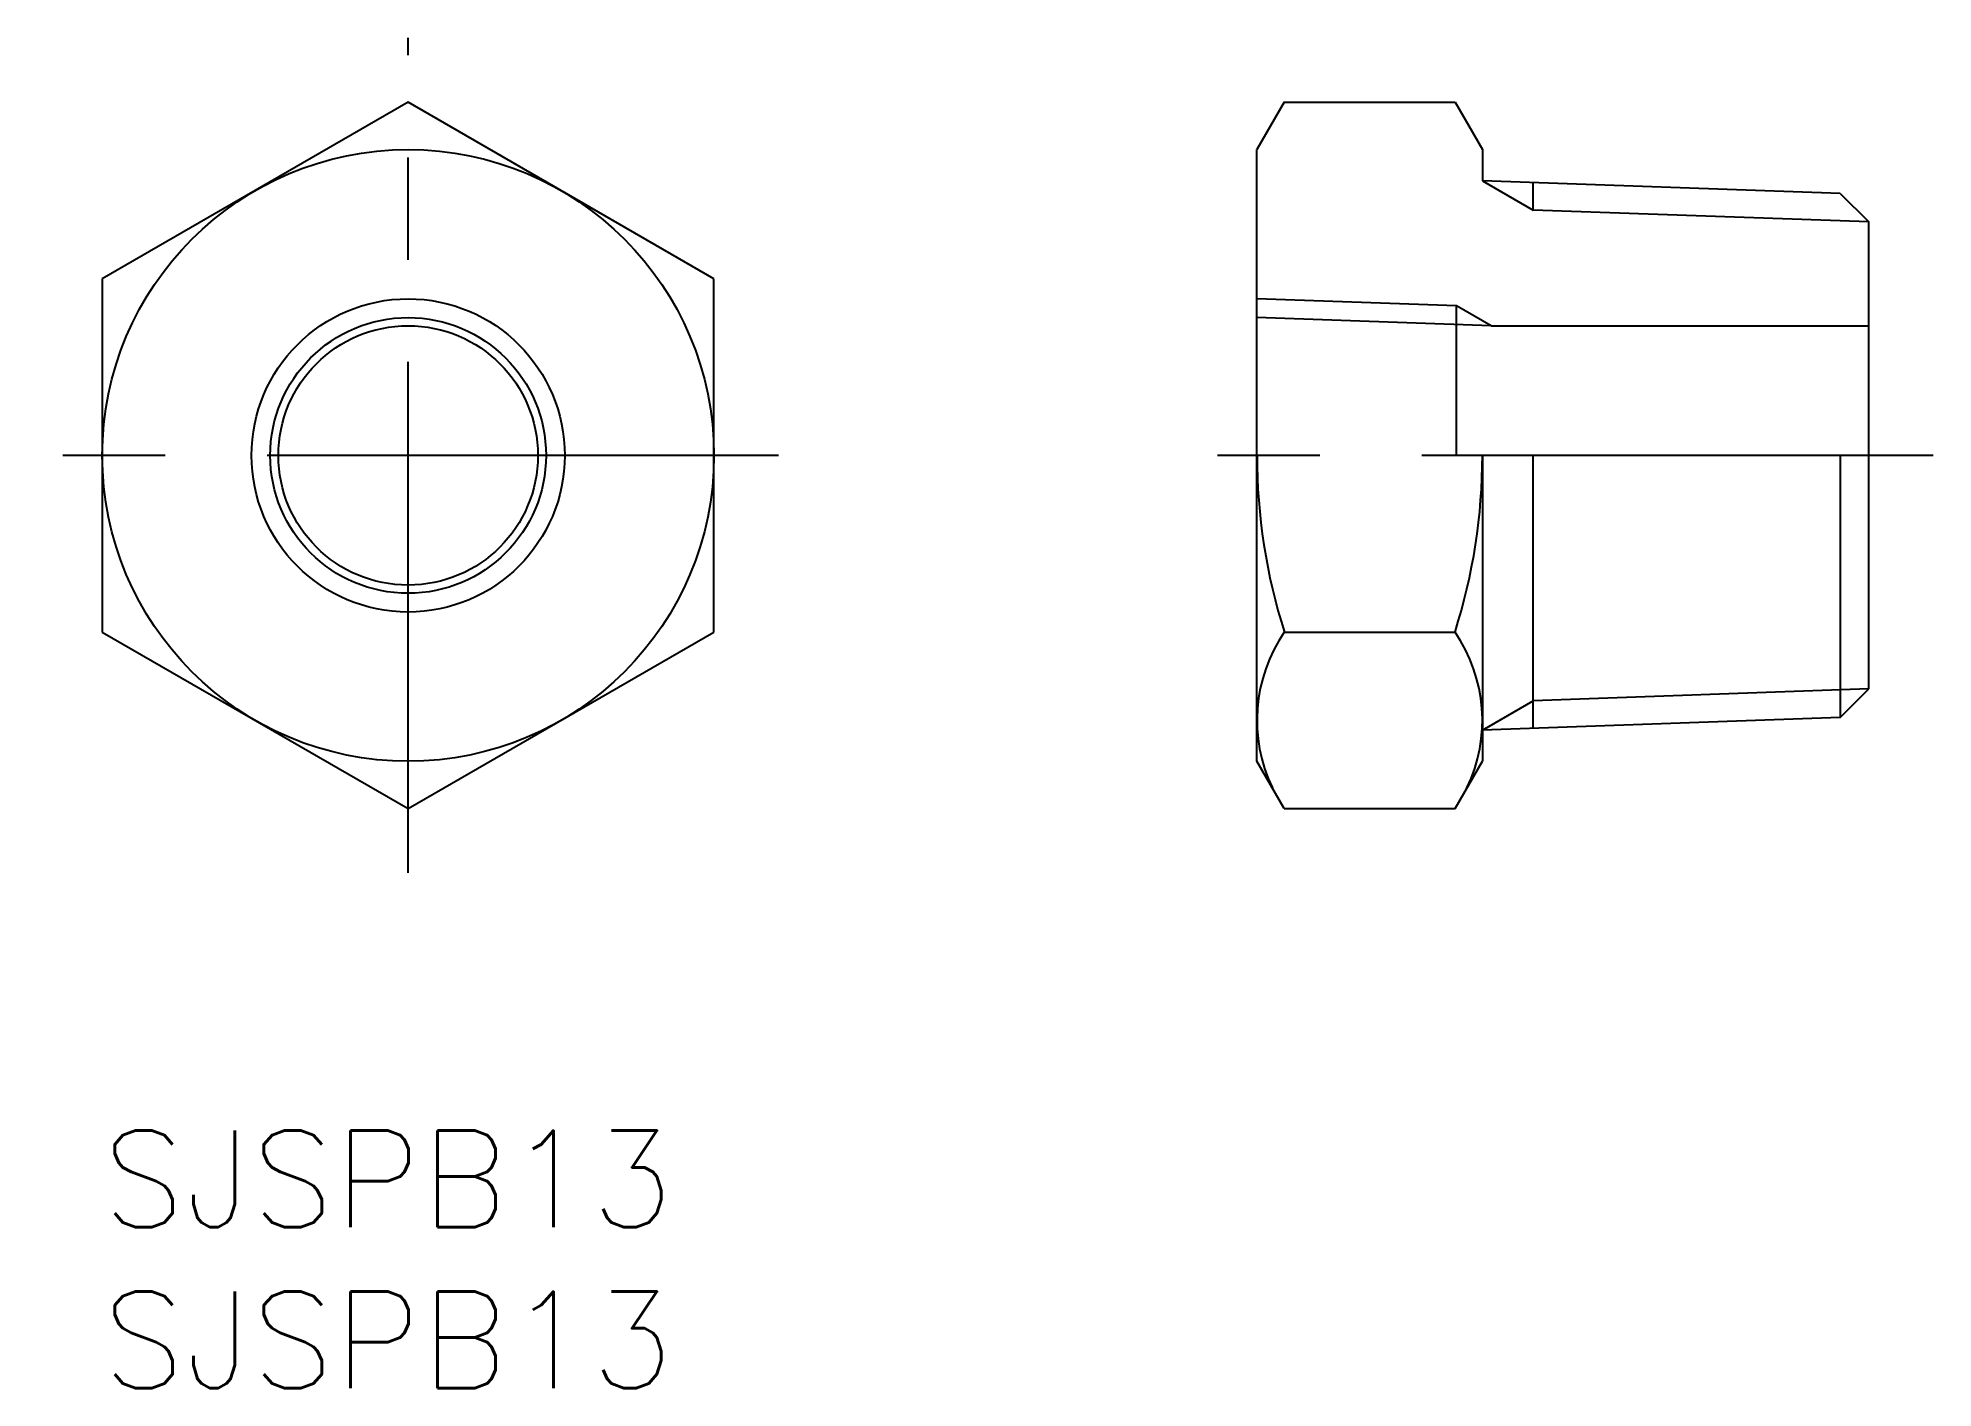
# Model space of a CAD drawing. Extents: x -2 to 56.9, y -8 to 33.9.
import ezdxf

# ---------------------------------------------------------------- set-up
doc = ezdxf.new("R2010")
doc.units = 0
doc.header["$LTSCALE"] = 0.5
doc.linetypes.add('CENTER', pattern=[50.8, 31.75, -6.35, 6.35, -6.35])
for name, color, linetype in [('MSM_CENTER', 1, 'CENTER'), ('MSM_CONTINUOUS', 7, 'CONTINUOUS'), ('MSM_NARROW', 5, 'CONTINUOUS'), ('MSM_PART_NUMBER', 7, 'CONTINUOUS')]:
    doc.layers.add(name, color=color, linetype=linetype)
doc.styles.get("Standard").update_dxf_attribs({"font": 'txt.shx', "height": 3, "bigfont": 'bigfont.shx'})

# ---------------------------------------------------------------- blocks, each defined once
blk = doc.blocks.new('*U1')
at = {"layer": 'MSM_PART_NUMBER'}
blk.add_text('SJSPB13', height=3, dxfattribs=at).set_placement((0, -3))
blk = doc.blocks.new('*U2')
at = {"layer": 'MSM_PART_NUMBER'}
blk.add_text('SJSPB13', height=3, dxfattribs=at).set_placement((0, -8))

msp = doc.modelspace()

# ---------------------------------------------------------------- linework, layer by layer
at = {"layer": 'MSM_CENTER'}
for p, q in [((9.5, 8), (9.5, 33.939)), ((21, 20.97), (-2, 20.97)), ((56.866, 20.97), (33.866, 20.97))]:
    msp.add_line(p, q, dxfattribs=at)
at = {"layer": 'MSM_CONTINUOUS'}
for p, q in [((9.5, 31.939), (0, 26.454)), ((19, 26.454), (9.5, 31.939)), ((36.715, 31.939), (35.866, 30.47)), ((36.715, 31.939), (42.018, 31.939)), ((42.018, 31.939), (42.866, 30.47)), ((35.866, 11.47), (35.866, 30.47)), ((42.866, 30.47), (42.866, 29.498)), ((53.979, 29.11), (42.866, 29.498)), ((44.444, 28.587), (44.444, 29.443)), ((53.979, 29.11), (54.866, 28.223)), ((54.866, 13.716), (54.866, 28.223)), ((0, 26.454), (0, 15.485)), ((19, 15.485), (19, 26.454)), ((42.066, 20.97), (42.066, 25.617)), ((43.137, 24.999), (35.866, 25.253)), ((43.137, 24.999), (54.866, 24.999)), ((42.866, 20.97), (42.866, 11.47)), ((44.444, 12.496), (44.444, 20.97)), ((53.979, 20.97), (53.979, 12.829)), ((0, 15.485), (9.5, 10)), ((9.5, 10), (19, 15.485)), ((36.715, 15.485), (42.018, 15.485)), ((53.979, 12.829), (54.866, 13.716)), ((53.979, 12.829), (42.866, 12.441)), ((36.715, 10), (35.866, 11.47)), ((42.018, 10), (42.866, 11.47)), ((36.715, 10), (42.018, 10))]:
    msp.add_line(p, q, dxfattribs=at)
for radius in [9.5, 4.283, 4.029]:
    msp.add_circle((9.5, 20.97), radius, dxfattribs=at)
for centre, radius, start, end in [((54.018, 20.97), 18.151, 180, 197.58795), ((24.715, 20.97), 18.151, 342.41205, 0), ((40.722, 12.742), 4.856, 145.61575, 205.61575), ((38.01, 12.742), 4.856, 334.38425, 34.38425)]:
    msp.add_arc(centre, radius, start, end, dxfattribs=at)
at = {"layer": 'MSM_NARROW'}
for p, q in [((42.866, 29.498), (44.444, 28.587)), ((54.866, 28.223), (44.444, 28.587)), ((42.066, 25.617), (35.866, 25.834)), ((43.137, 24.999), (42.066, 25.617)), ((54.866, 13.716), (44.444, 13.352)), ((42.866, 12.441), (44.444, 13.352))]:
    msp.add_line(p, q, dxfattribs=at)
msp.add_circle((9.5, 20.97), 4.864, dxfattribs=at)

# ---------------------------------------------------------------- block references
at = {"layer": 'MSM_CONTINUOUS'}
for name in ['*U1', '*U2']:
    msp.add_blockref(name, (0, 0), dxfattribs=at)

doc.saveas('drawing.dxf')
